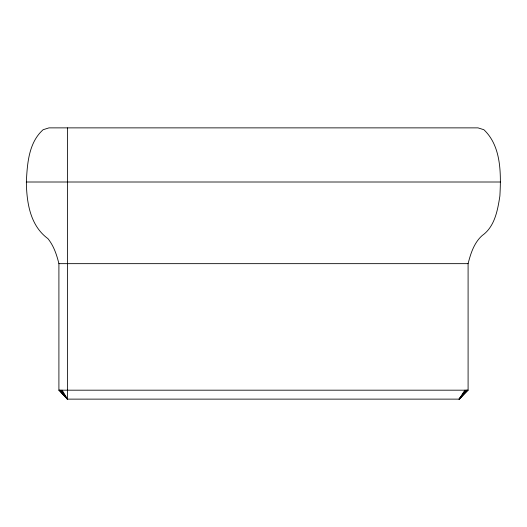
<?xml version="1.0" encoding="UTF-8"?>
<svg xmlns="http://www.w3.org/2000/svg" width="527" height="527" viewBox="0 0 527 527"><rect width="100%" height="100%" fill="white"/><g stroke="black" fill="none" stroke-linecap="round" stroke-linejoin="round"><path stroke-width="0.79" d="M26.35 182.006C27.252 163.884 28.629 142.573 43.135 129.714L48.991 127.87L478.009 127.87L483.865 129.714C501.394 146.177 501.085 173.745 499.879 196.018C497.666 210.201 494.794 226.65 482.231 235.49C474.129 242.664 470.67 253.487 468.095 263.658L468.095 390.184L459.149 399.13L67.423 399.13L58.905 390.184L58.905 263.658C56.738 254.798 53.741 245.819 47.924 238.639C30.191 225.668 26.666 202.73 26.35 182.006L500.65 182.006M464.847 390.184L459.149 399.13L467.838 390.184M465.796 390.184L459.149 399.13L467.344 390.184M466.224 390.184L459.149 399.13L466.652 390.184M58.905 263.658L468.095 263.658M58.905 390.184L468.095 390.184M59.162 390.184L67.423 399.13L67.423 127.87M59.656 390.184L67.423 399.13L62.153 390.184M60.348 390.184L67.423 399.13L61.204 390.184"/></g></svg>
